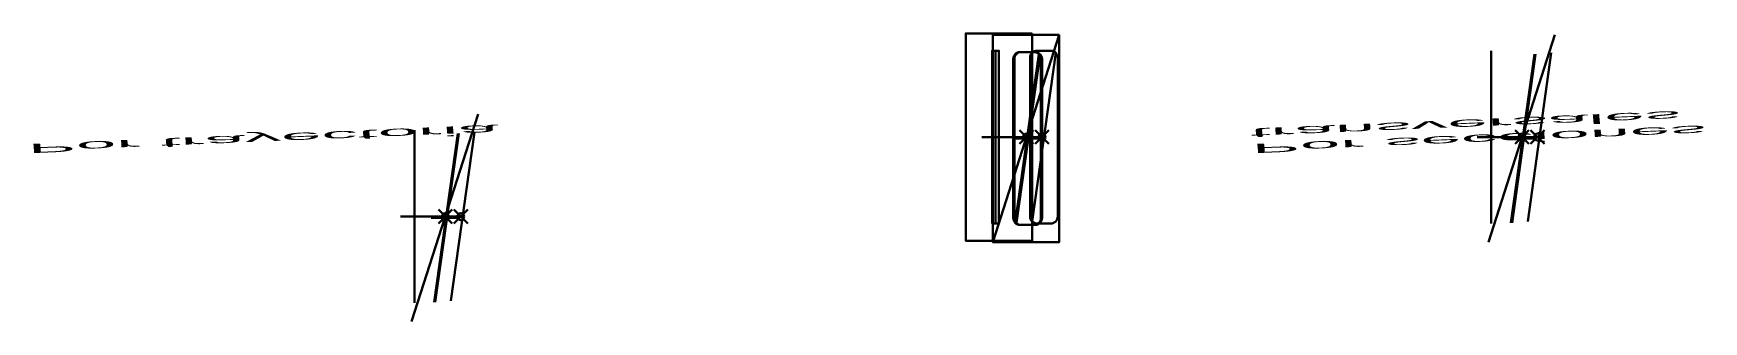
# Model space of a CAD drawing. Header units: millimetres. Extents: x 480 to 722, y -57 to -15.
import ezdxf

# ---------------------------------------------------------------- set-up
doc = ezdxf.new("R2010")
doc.units = ezdxf.units.MM
doc.header["$PDMODE"] = 35
doc.layers.add('contornos', color=7, linetype='Continuous', lineweight=30)
doc.styles.get("Standard").update_dxf_attribs({"font": 'ARIAL.TTF'})

msp = doc.modelspace()

# ---------------------------------------------------------------- linework, layer by layer
at = {"layer": 'contornos', "extrusion": (3.01077e-16, 1, 3.48305e-16)}
for p, q in [((619.06, -45.18, 130.81), (628.66, -15.18, 130.81)), ((619.06, -45.18, 196.07), (628.66, -15.18, 196.07)), ((690.73, -45.18, 133.72), (700.33, -15.18, 133.72)), ((690.73, -45.18, 198.98), (700.33, -15.18, 198.98)), ((622.31, -42.38, 194.07), (625.73, -17.97, 194.07)), ((622.47, -42.38, 132.78), (625.89, -17.97, 132.78)), ((624.75, -42.19, 163.44), (628.16, -17.77, 163.44)), ((693.99, -42.38, 196.98), (697.4, -17.97, 196.98)), ((694.15, -42.38, 135.69), (697.56, -17.97, 135.69)), ((696.42, -42.19, 166.35), (699.83, -17.77, 166.35)), ((535.02, -56.68, 130.01), (544.62, -26.68, 130.01)), ((535.02, -56.68, 195.28), (544.62, -26.68, 195.28)), ((538.27, -53.88, 193.28), (541.68, -29.47, 193.28)), ((538.43, -53.88, 131.99), (541.84, -29.47, 131.99)), ((540.7, -53.69, 162.65), (544.12, -29.27, 162.65))]:
    msp.add_line(p, q, dxfattribs=at)
at = {"layer": 'contornos'}
for p, q in [((619.46, -17.48, 217.44), (619.46, -42.48, 217.44)), ((619.46, -17.48, 109.44), (619.46, -42.48, 109.44)), ((691.13, -17.48, 220.35), (691.13, -42.48, 220.35)), ((691.13, -17.48, 112.35), (691.13, -42.48, 112.35)), ((535.41, -28.98, 216.65), (535.41, -53.98, 216.65)), ((535.41, -28.98, 108.65), (535.41, -53.98, 108.65))]:
    msp.add_line(p, q, dxfattribs=at)
for points, elevation in [([(624.76, -14.98), (615.16, -14.98), (615.16, -44.98), (624.76, -44.98)], 111.37), ([(624.77, -14.98), (615.17, -14.98), (615.17, -44.98), (624.77, -44.98)], 215.55), ([(628.66, -15.18), (619.06, -15.18), (619.06, -45.18), (628.66, -45.18)], 130.81), ([(628.66, -15.18), (619.06, -15.18), (619.06, -45.18), (628.66, -45.18)], 196.07)]:
    msp.add_lwpolyline(points, close=True, dxfattribs=dict(at, elevation=elevation))
at = {"layer": 'contornos', "extrusion": (0.128554, 2.65874e-16, 0.991703)}
for points, elevation in [([(-42.48, -585.86), (-17.48, -585.86), (-17.48, -586.86), (-42.48, -586.86)], 295.27), ([(-42.48, -599.75), (-17.48, -599.75), (-17.48, -600.75), (-42.48, -600.75)], 188.16)]:
    msp.add_lwpolyline(points, close=True, dxfattribs=dict(at, elevation=elevation))
at = {"layer": 'contornos', "extrusion": (0, 0, -1)}
for points, elevation in [([(-625.02, -17.68), (-623.02, -17.68, -0.414214), (-622.02, -18.68), (-622.02, -41.68, -0.414214), (-623.02, -42.68), (-625.02, -42.68, -0.414214), (-626.02, -41.68), (-626.02, -18.68, -0.414214)], -194.07), ([(-625.18, -17.68), (-623.18, -17.68, -0.414214), (-622.18, -18.68), (-622.18, -41.68, -0.414214), (-623.18, -42.68), (-625.18, -42.68, -0.414214), (-626.18, -41.68), (-626.18, -18.68, -0.414214)], -132.78), ([(-627.46, -17.48), (-625.46, -17.48, -0.414214), (-624.46, -18.48), (-624.46, -41.48, -0.414214), (-625.46, -42.48), (-627.46, -42.48, -0.414214), (-628.46, -41.48), (-628.46, -18.48, -0.414214)], -163.44)]:
    msp.add_lwpolyline(points, format="xyb", close=True, dxfattribs=dict(at, elevation=elevation))
at = {"layer": 'contornos', "extrusion": (3.01077e-16, 1, 3.48305e-16)}
for points, elevation in [([(-619.46, 217.44, 0.12963), (-619.46, 109.44, -4.078974)], -29.98), ([(-691.13, 220.35, 0.12963), (-691.13, 112.35, -4.078974)], -29.98), ([(-535.41, 216.65, 0.12963), (-535.41, 108.65, -4.078974)], -41.48)]:
    msp.add_lwpolyline(points, format="xyb", dxfattribs=dict(at, elevation=elevation))
for centre in [(-619.46, 109.44, -29.98), (-619.46, 217.44, -29.98), (-623.86, 196.07, -30.18), (-623.86, 130.81, -30.18), (-691.13, 112.35, -29.98), (-691.13, 220.35, -29.98), (-695.53, 198.98, -30.18), (-695.53, 133.72, -30.18), (-535.41, 108.65, -41.48), (-535.41, 216.65, -41.48), (-539.82, 195.28, -41.68), (-539.82, 130.01, -41.68)]:
    msp.add_circle(centre, 2, dxfattribs=at)
at = {"layer": 'contornos'}
for p in [(623.93, -29.98, 196.07), (623.93, -29.98, 130.81), (626.17, -29.98, 174.35), (626.17, -29.98, 152.52), (695.6, -29.98, 198.98), (695.6, -29.98, 133.72), (697.84, -29.98, 177.26), (697.84, -29.98, 155.43), (539.88, -41.48, 195.28), (539.88, -41.48, 130.01), (542.13, -41.48, 173.56), (542.13, -41.48, 151.73)]:
    msp.add_point(p, dxfattribs=at)

# ---------------------------------------------------------------- texts
at = {"layer": 'contornos', "extrusion": (0.039163, -0.982982, -0.179478), "char_height": 7.5, "attachment_point": 1, "text_direction": (0.999104, 0.04141, -0.008785)}
for s, insert in [('Por secciones transversales', (656.58, -32.33, 249.05)), ('Por trayectoria', (479.58, -32.33, 239.75))]:
    msp.add_mtext_dynamic_manual_height_columns(s, width=71.4072, gutter_width=12.5, heights=[24.42], dxfattribs=dict(at, insert=insert))

doc.saveas('drawing.dxf')
